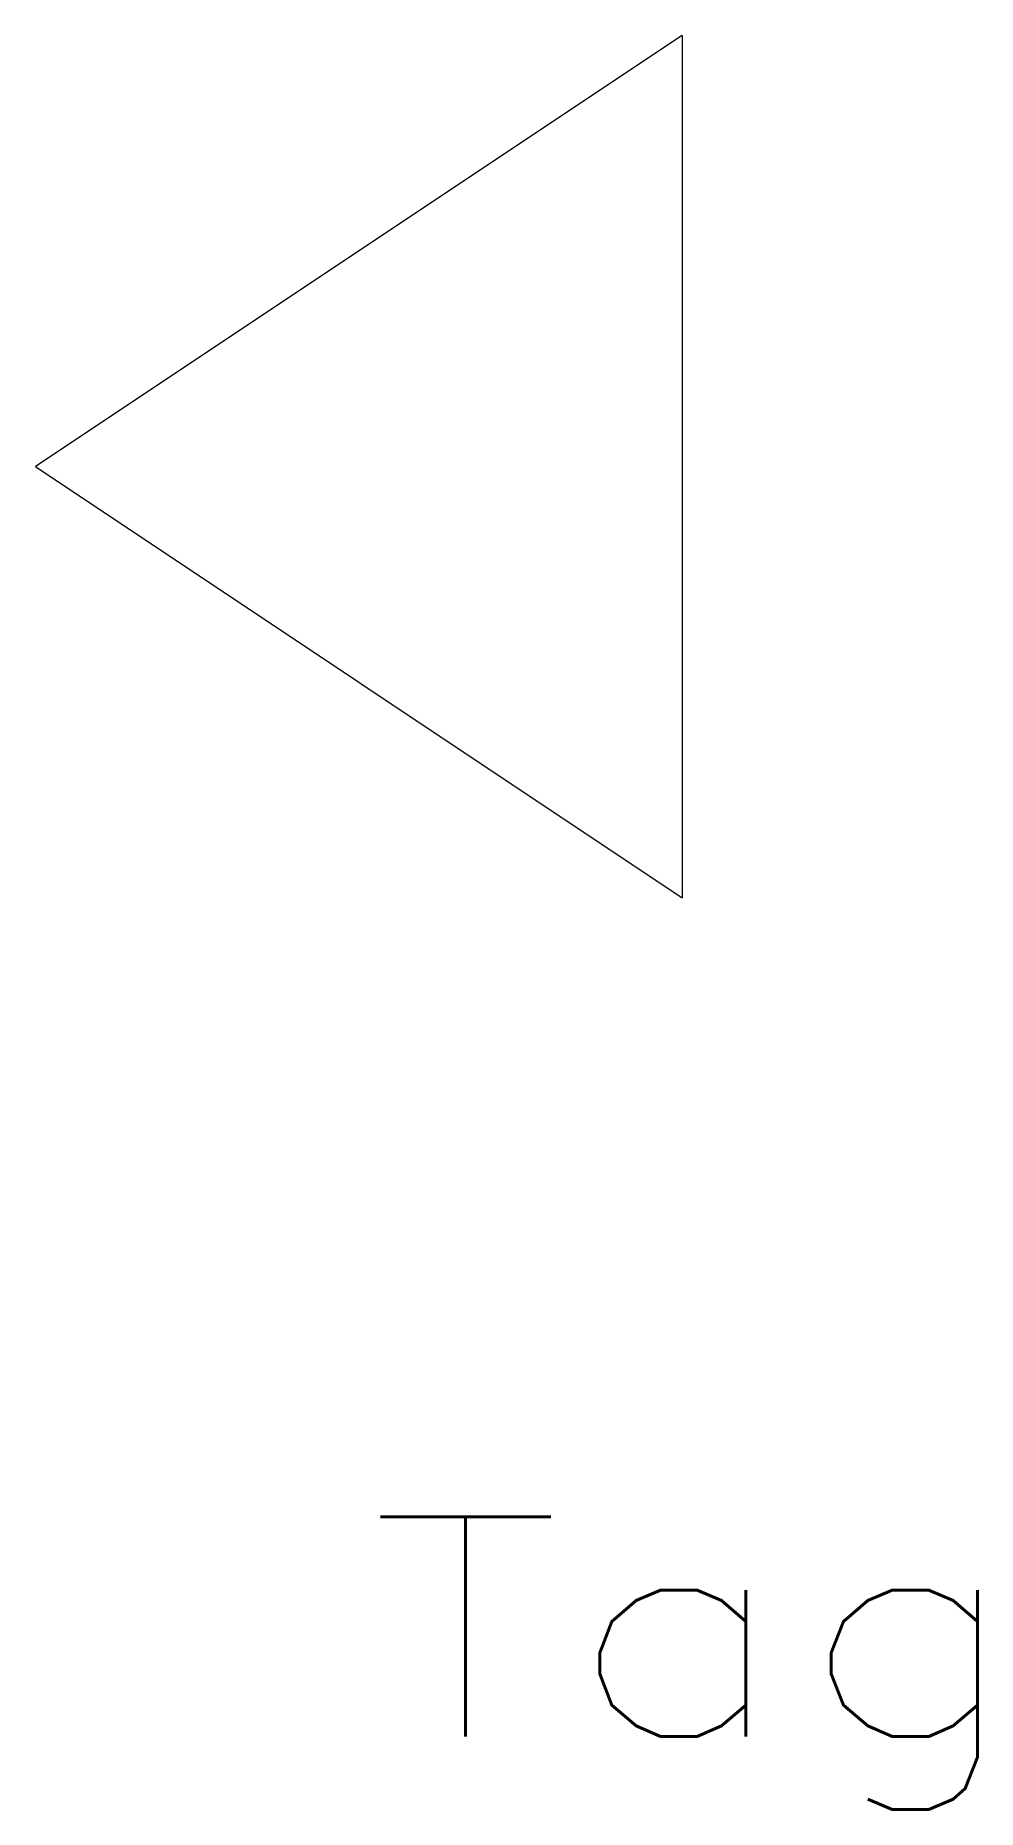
# Model space of a CAD drawing. Header units: inches. Extents: x -1.9 to 3.5, y -7.8 to 2.5.
import ezdxf
from ezdxf.enums import TextEntityAlignment as Align

# ---------------------------------------------------------------- set-up
doc = ezdxf.new("R2010")
doc.units = ezdxf.units.IN
doc.header["$MEASUREMENT"] = 0
doc.layers.get('0').update_dxf_attribs({"lineweight": 0})
doc.styles.add('STANDARD1', font='TXT.SHX')

msp = doc.modelspace()

# ---------------------------------------------------------------- linework, layer by layer
for p, q in [((1.807, 2.533), (-1.943, 0.033)), ((1.807, 2.533), (1.807, -2.467)), ((-1.943, 0.033), (1.807, -2.467))]:
    msp.add_line(p, q)

# ---------------------------------------------------------------- texts
at = {"color": 7, "linetype": 'Continuous', "style": 'STANDARD1', "width": 1.166667}
msp.add_text('Tag', height=1.272, dxfattribs=at).set_placement((-0.014, -7.329), (3.802, -7.329), align=Align.FIT)

doc.saveas('drawing.dxf')
